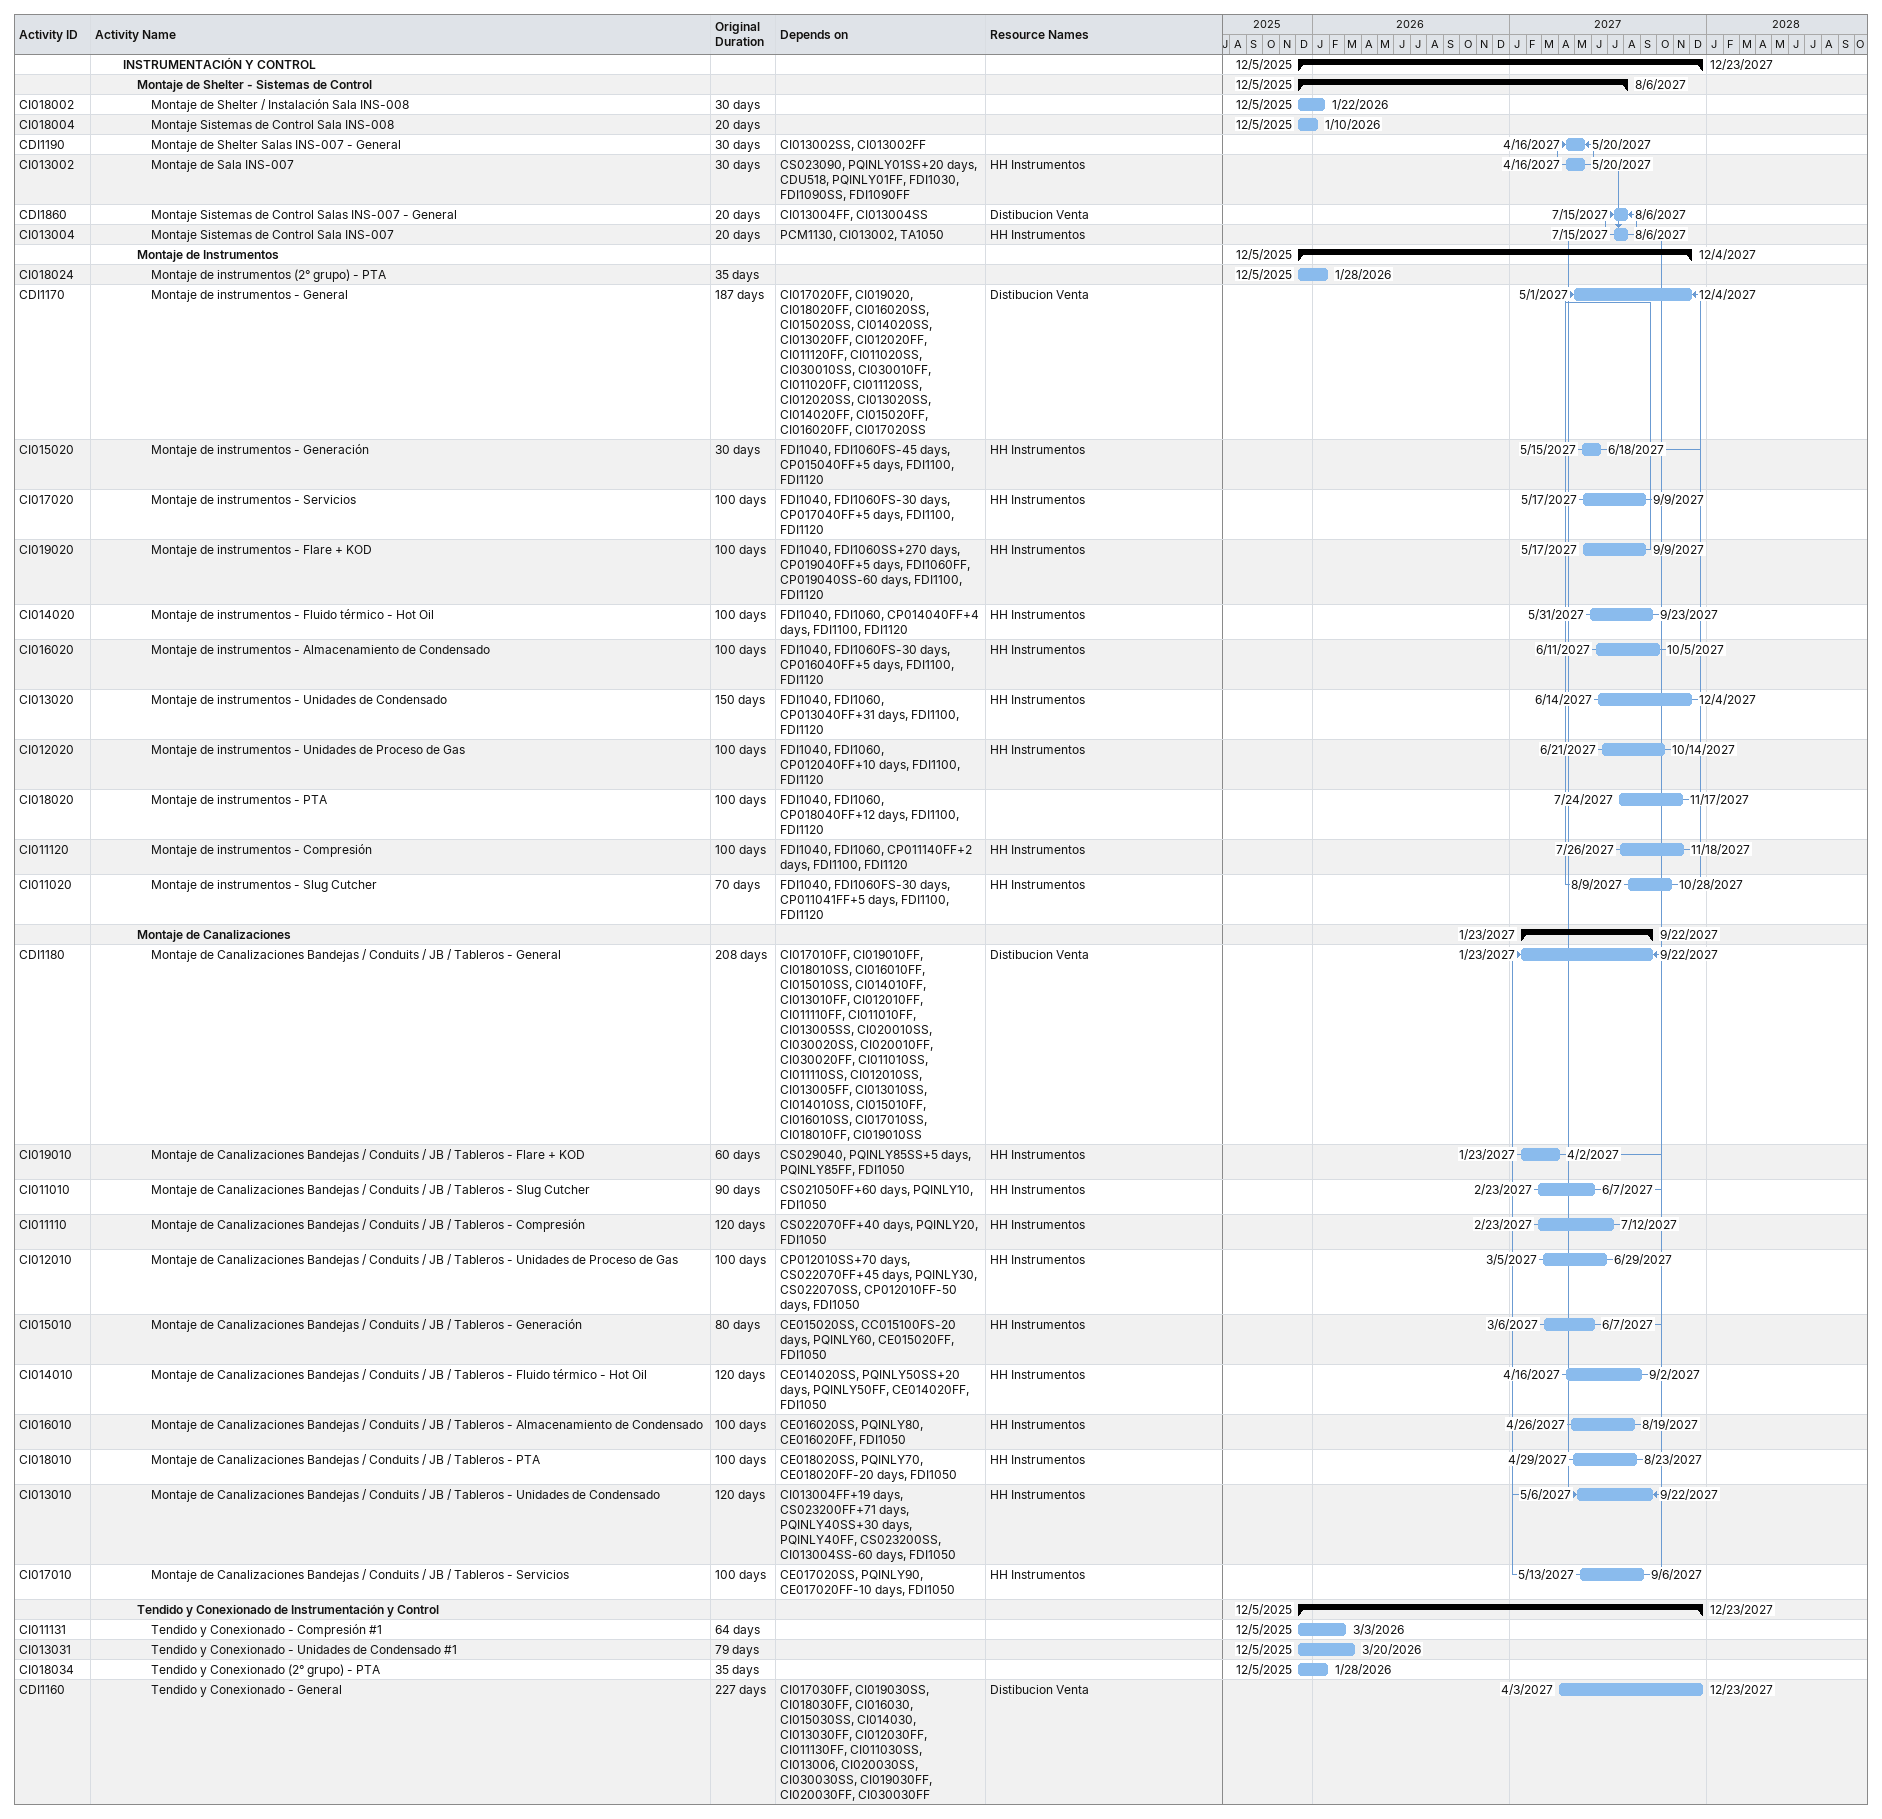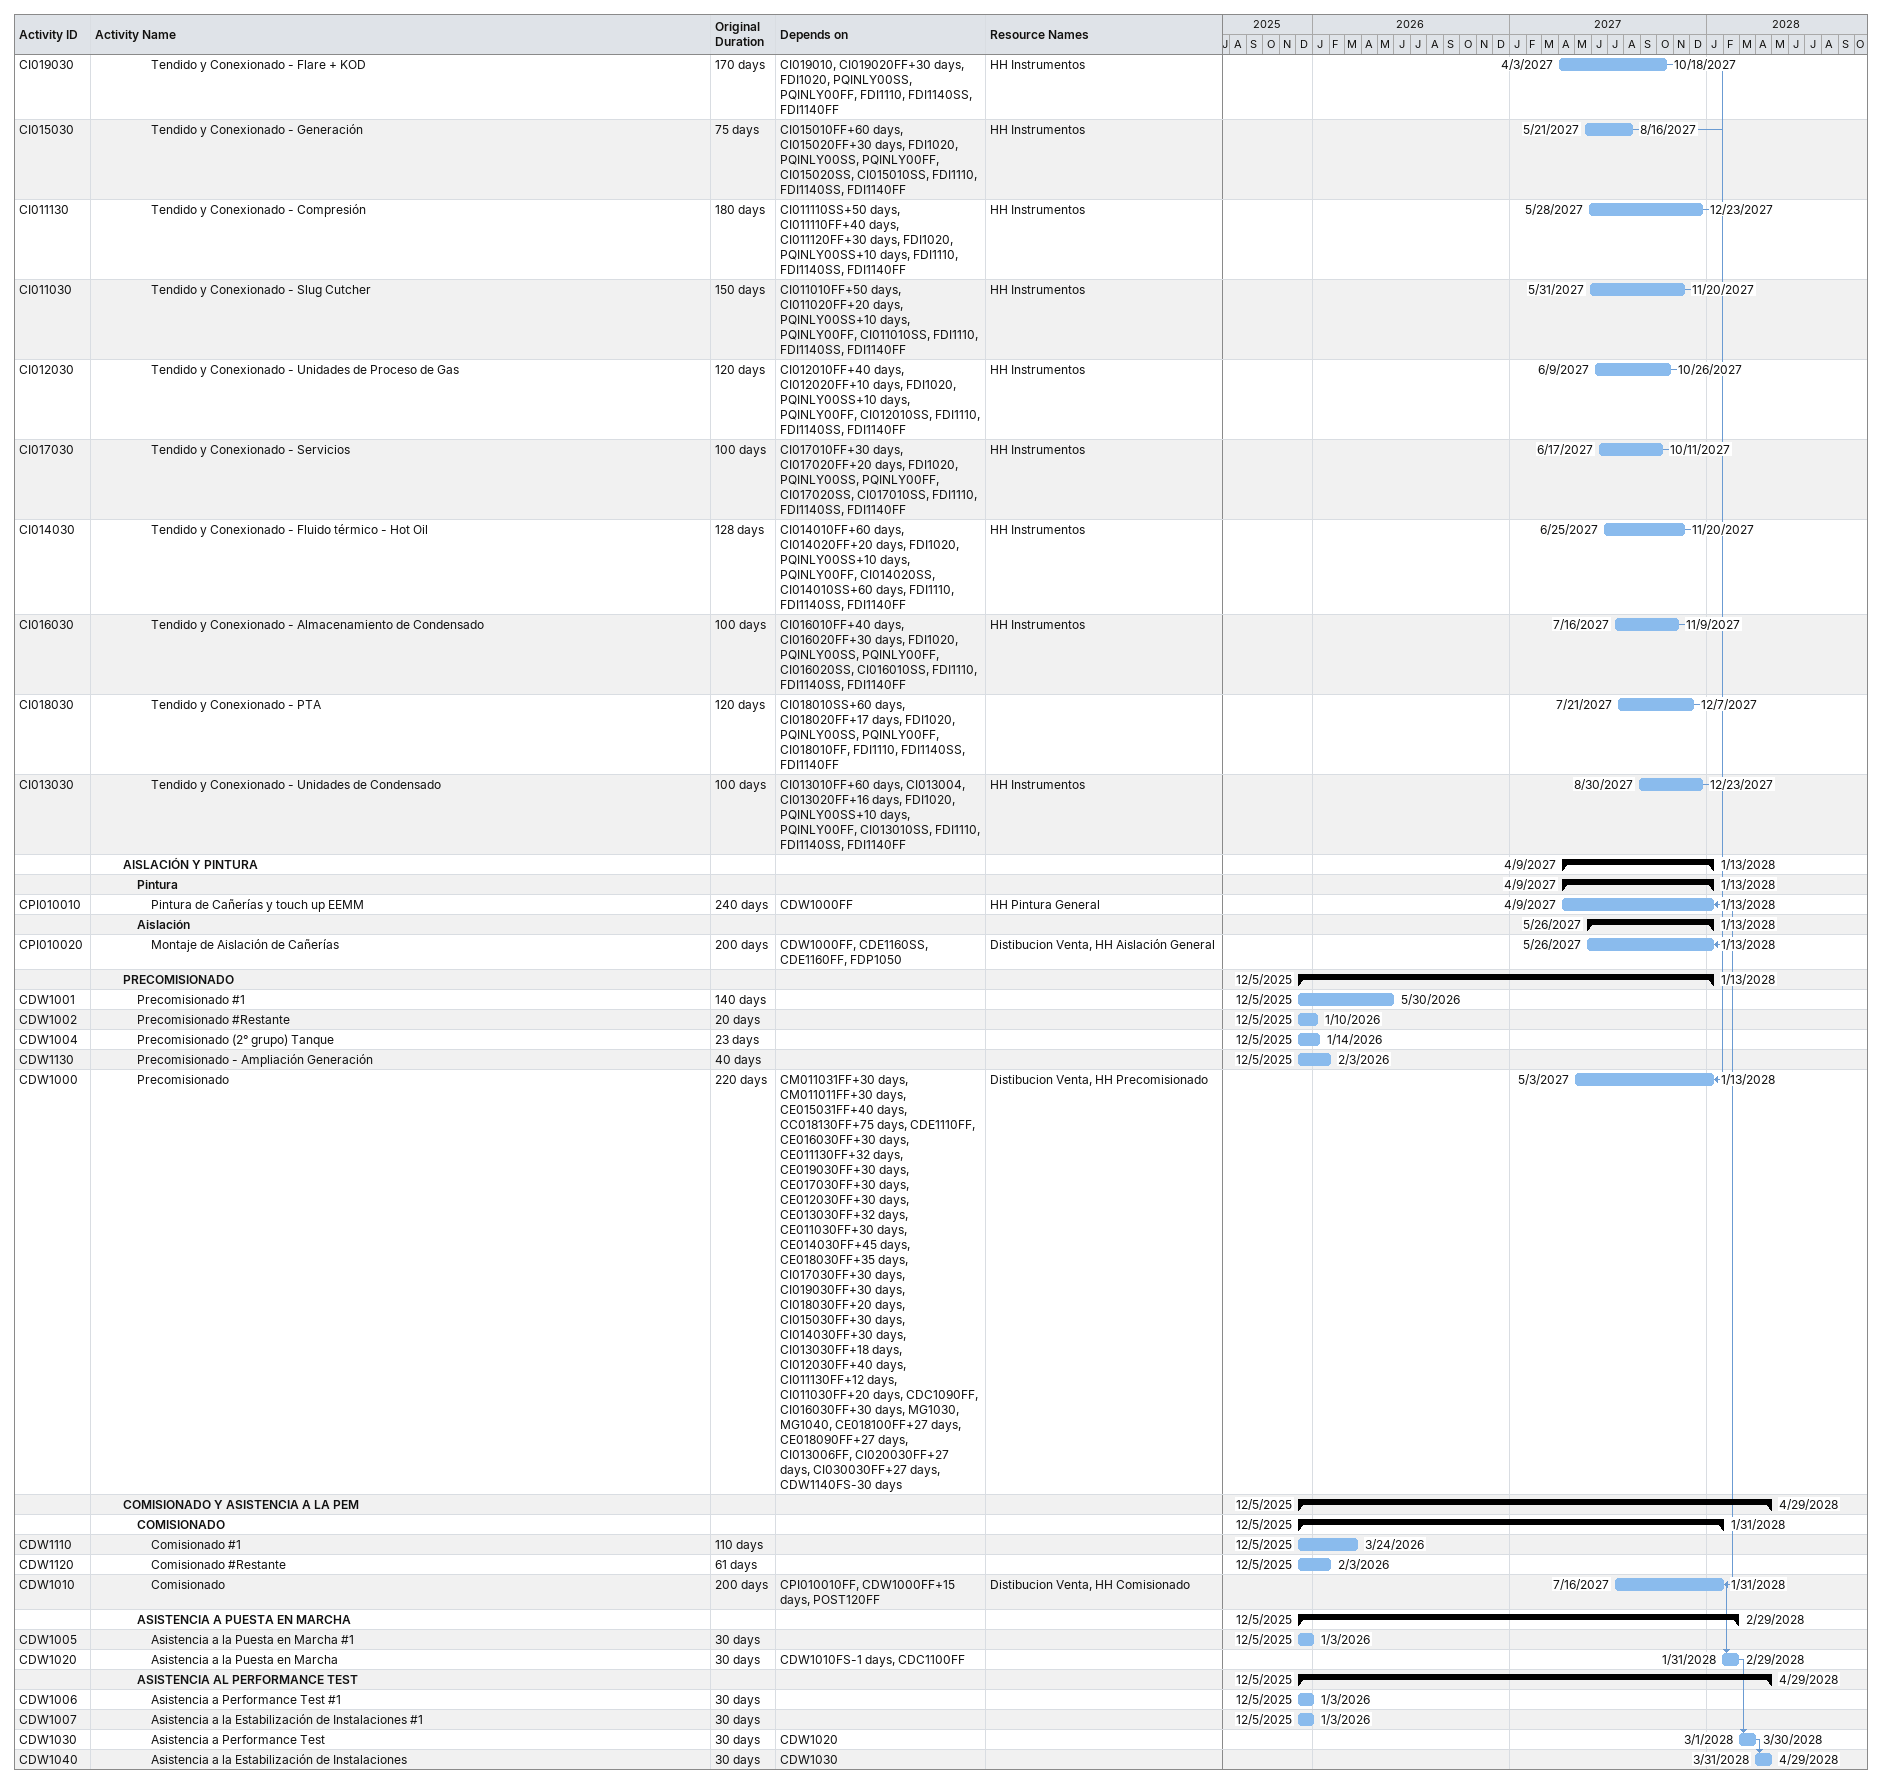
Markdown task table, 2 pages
| ID | Level | Task | Original duration | Start | Finish | Predecessors | Resources |
|---|---|---|---|---|---|---|---|
|  | 3 | **INSTRUMENTACIÓN Y CONTROL** |  | 2025-12-05 | 2027-12-23 |  |  |
|  | 4 | **Montaje de Shelter - Sistemas de Control** |  | 2025-12-05 | 2027-08-06 |  |  |
| CI018002 | 5 | Montaje de Shelter / Instalación Sala INS-008 | 30d | 2025-12-05 | 2026-01-22 |  |  |
| CI018004 | 5 | Montaje Sistemas de Control Sala INS-008 | 20d | 2025-12-05 | 2026-01-10 |  |  |
| CDI1190 | 5 | Montaje de Shelter Salas INS-007 - General | 30d | 2027-04-16 | 2027-05-20 | CI013002SS, CI013002FF |  |
| CI013002 | 5 | Montaje de Sala INS-007 | 30d | 2027-04-16 | 2027-05-20 | CS023090, PQINLY01SS+20d, CDU518, PQINLY01FF, FDI1030, FDI1090SS, FDI1090FF | HH Instrumentos |
| CDI1860 | 5 | Montaje Sistemas de Control Salas INS-007 - General | 20d | 2027-07-15 | 2027-08-06 | CI013004FF, CI013004SS | Distibucion Venta |
| CI013004 | 5 | Montaje Sistemas de Control Sala INS-007 | 20d | 2027-07-15 | 2027-08-06 | PCM1130, CI013002, TA1050 | HH Instrumentos |
|  | 4 | **Montaje de Instrumentos** |  | 2025-12-05 | 2027-12-04 |  |  |
| CI018024 | 5 | Montaje de instrumentos (2° grupo) - PTA | 35d | 2025-12-05 | 2026-01-28 |  |  |
| CDI1170 | 5 | Montaje de instrumentos - General | 187d | 2027-05-01 | 2027-12-04 | CI017020FF, CI019020, CI018020FF, CI016020SS, CI015020SS, CI014020SS, CI013020FF, CI012020FF, CI011120FF, CI011020SS, CI030010SS, CI030010FF, CI011020FF, CI011120SS, CI012020SS, CI013020SS, CI014020FF, CI015020FF, CI016020FF, CI017020SS | Distibucion Venta |
| CI015020 | 5 | Montaje de instrumentos - Generación | 30d | 2027-05-15 | 2027-06-18 | FDI1040, FDI1060FS-45d, CP015040FF+5d, FDI1100, FDI1120 | HH Instrumentos |
| CI017020 | 5 | Montaje de instrumentos - Servicios | 100d | 2027-05-17 | 2027-09-09 | FDI1040, FDI1060FS-30d, CP017040FF+5d, FDI1100, FDI1120 | HH Instrumentos |
| CI019020 | 5 | Montaje de instrumentos - Flare + KOD | 100d | 2027-05-17 | 2027-09-09 | FDI1040, FDI1060SS+270d, CP019040FF+5d, FDI1060FF, CP019040SS-60d, FDI1100, FDI1120 | HH Instrumentos |
| CI014020 | 5 | Montaje de instrumentos - Fluido térmico - Hot Oil | 100d | 2027-05-31 | 2027-09-23 | FDI1040, FDI1060, CP014040FF+4d, FDI1100, FDI1120 | HH Instrumentos |
| CI016020 | 5 | Montaje de instrumentos - Almacenamiento de Condensado | 100d | 2027-06-11 | 2027-10-05 | FDI1040, FDI1060FS-30d, CP016040FF+5d, FDI1100, FDI1120 | HH Instrumentos |
| CI013020 | 5 | Montaje de instrumentos - Unidades de Condensado | 150d | 2027-06-14 | 2027-12-04 | FDI1040, FDI1060, CP013040FF+31d, FDI1100, FDI1120 | HH Instrumentos |
| CI012020 | 5 | Montaje de instrumentos - Unidades de Proceso de Gas | 100d | 2027-06-21 | 2027-10-14 | FDI1040, FDI1060, CP012040FF+10d, FDI1100, FDI1120 | HH Instrumentos |
| CI018020 | 5 | Montaje de instrumentos - PTA | 100d | 2027-07-24 | 2027-11-17 | FDI1040, FDI1060, CP018040FF+12d, FDI1100, FDI1120 |  |
| CI011120 | 5 | Montaje de instrumentos - Compresión | 100d | 2027-07-26 | 2027-11-18 | FDI1040, FDI1060, CP011140FF+2d, FDI1100, FDI1120 | HH Instrumentos |
| CI011020 | 5 | Montaje de instrumentos - Slug Cutcher | 70d | 2027-08-09 | 2027-10-28 | FDI1040, FDI1060FS-30d, CP011041FF+5d, FDI1100, FDI1120 | HH Instrumentos |
|  | 4 | **Montaje de Canalizaciones** |  | 2027-01-23 | 2027-09-22 |  |  |
| CDI1180 | 5 | Montaje de Canalizaciones Bandejas / Conduits / JB / Tableros - General | 208d | 2027-01-23 | 2027-09-22 | CI017010FF, CI019010FF, CI018010SS, CI016010FF, CI015010SS, CI014010FF, CI013010FF, CI012010FF, CI011110FF, CI011010FF, CI013005SS, CI020010SS, CI030020SS, CI020010FF, CI030020FF, CI011010SS, CI011110SS, CI012010SS, CI013005FF, CI013010SS, CI014010SS, CI015010FF, CI016010SS, CI017010SS, CI018010FF, CI019010SS | Distibucion Venta |
| CI019010 | 5 | Montaje de Canalizaciones Bandejas / Conduits / JB / Tableros - Flare + KOD | 60d | 2027-01-23 | 2027-04-02 | CS029040, PQINLY85SS+5d, PQINLY85FF, FDI1050 | HH Instrumentos |
| CI011010 | 5 | Montaje de Canalizaciones Bandejas / Conduits / JB / Tableros - Slug Cutcher | 90d | 2027-02-23 | 2027-06-07 | CS021050FF+60d, PQINLY10, FDI1050 | HH Instrumentos |
| CI011110 | 5 | Montaje de Canalizaciones Bandejas / Conduits / JB / Tableros - Compresión | 120d | 2027-02-23 | 2027-07-12 | CS022070FF+40d, PQINLY20, FDI1050 | HH Instrumentos |
| CI012010 | 5 | Montaje de Canalizaciones Bandejas / Conduits / JB / Tableros - Unidades de Proceso de Gas | 100d | 2027-03-05 | 2027-06-29 | CP012010SS+70d, CS022070FF+45d, PQINLY30, CS022070SS, CP012010FF-50d, FDI1050 | HH Instrumentos |
| CI015010 | 5 | Montaje de Canalizaciones Bandejas / Conduits / JB / Tableros - Generación | 80d | 2027-03-06 | 2027-06-07 | CE015020SS, CC015100FS-20d, PQINLY60, CE015020FF, FDI1050 | HH Instrumentos |
| CI014010 | 5 | Montaje de Canalizaciones Bandejas / Conduits / JB / Tableros - Fluido térmico - Hot Oil | 120d | 2027-04-16 | 2027-09-02 | CE014020SS, PQINLY50SS+20d, PQINLY50FF, CE014020FF, FDI1050 | HH Instrumentos |
| CI016010 | 5 | Montaje de Canalizaciones Bandejas / Conduits / JB / Tableros - Almacenamiento de Condensado | 100d | 2027-04-26 | 2027-08-19 | CE016020SS, PQINLY80, CE016020FF, FDI1050 | HH Instrumentos |
| CI018010 | 5 | Montaje de Canalizaciones Bandejas / Conduits / JB / Tableros - PTA | 100d | 2027-04-29 | 2027-08-23 | CE018020SS, PQINLY70, CE018020FF-20d, FDI1050 | HH Instrumentos |
| CI013010 | 5 | Montaje de Canalizaciones Bandejas / Conduits / JB / Tableros - Unidades de Condensado | 120d | 2027-05-06 | 2027-09-22 | CI013004FF+19d, CS023200FF+71d, PQINLY40SS+30d, PQINLY40FF, CS023200SS, CI013004SS-60d, FDI1050 | HH Instrumentos |
| CI017010 | 5 | Montaje de Canalizaciones Bandejas / Conduits / JB / Tableros - Servicios | 100d | 2027-05-13 | 2027-09-06 | CE017020SS, PQINLY90, CE017020FF-10d, FDI1050 | HH Instrumentos |
|  | 4 | **Tendido y Conexionado de Instrumentación y Control** |  | 2025-12-05 | 2027-12-23 |  |  |
| CI011131 | 5 | Tendido y Conexionado - Compresión #1 | 64d | 2025-12-05 | 2026-03-03 |  |  |
| CI013031 | 5 | Tendido y Conexionado - Unidades de Condensado #1 | 79d | 2025-12-05 | 2026-03-20 |  |  |
| CI018034 | 5 | Tendido y Conexionado (2° grupo) - PTA | 35d | 2025-12-05 | 2026-01-28 |  |  |
| CDI1160 | 5 | Tendido y Conexionado - General | 227d | 2027-04-03 | 2027-12-23 | CI017030FF, CI019030SS, CI018030FF, CI016030, CI015030SS, CI014030, CI013030FF, CI012030FF, CI011130FF, CI011030SS, CI013006, CI020030SS, CI030030SS, CI019030FF, CI020030FF, CI030030FF | Distibucion Venta |
| CI019030 | 5 | Tendido y Conexionado - Flare + KOD | 170d | 2027-04-03 | 2027-10-18 | CI019010, CI019020FF+30d, FDI1020, PQINLY00SS, PQINLY00FF, FDI1110, FDI1140SS, FDI1140FF | HH Instrumentos |
| CI015030 | 5 | Tendido y Conexionado - Generación | 75d | 2027-05-21 | 2027-08-16 | CI015010FF+60d, CI015020FF+30d, FDI1020, PQINLY00SS, PQINLY00FF, CI015020SS, CI015010SS, FDI1110, FDI1140SS, FDI1140FF | HH Instrumentos |
| CI011130 | 5 | Tendido y Conexionado - Compresión | 180d | 2027-05-28 | 2027-12-23 | CI011110SS+50d, CI011110FF+40d, CI011120FF+30d, FDI1020, PQINLY00SS+10d, FDI1110, FDI1140SS, FDI1140FF | HH Instrumentos |
| CI011030 | 5 | Tendido y Conexionado - Slug Cutcher | 150d | 2027-05-31 | 2027-11-20 | CI011010FF+50d, CI011020FF+20d, PQINLY00SS+10d, PQINLY00FF, CI011010SS, FDI1110, FDI1140SS, FDI1140FF | HH Instrumentos |
| CI012030 | 5 | Tendido y Conexionado - Unidades de Proceso de Gas | 120d | 2027-06-09 | 2027-10-26 | CI012010FF+40d, CI012020FF+10d, FDI1020, PQINLY00SS+10d, PQINLY00FF, CI012010SS, FDI1110, FDI1140SS, FDI1140FF | HH Instrumentos |
| CI017030 | 5 | Tendido y Conexionado - Servicios | 100d | 2027-06-17 | 2027-10-11 | CI017010FF+30d, CI017020FF+20d, FDI1020, PQINLY00SS, PQINLY00FF, CI017020SS, CI017010SS, FDI1110, FDI1140SS, FDI1140FF | HH Instrumentos |
| CI014030 | 5 | Tendido y Conexionado - Fluido térmico - Hot Oil | 128d | 2027-06-25 | 2027-11-20 | CI014010FF+60d, CI014020FF+20d, FDI1020, PQINLY00SS+10d, PQINLY00FF, CI014020SS, CI014010SS+60d, FDI1110, FDI1140SS, FDI1140FF | HH Instrumentos |
| CI016030 | 5 | Tendido y Conexionado - Almacenamiento de Condensado | 100d | 2027-07-16 | 2027-11-09 | CI016010FF+40d, CI016020FF+30d, FDI1020, PQINLY00SS, PQINLY00FF, CI016020SS, CI016010SS, FDI1110, FDI1140SS, FDI1140FF | HH Instrumentos |
| CI018030 | 5 | Tendido y Conexionado - PTA | 120d | 2027-07-21 | 2027-12-07 | CI018010SS+60d, CI018020FF+17d, FDI1020, PQINLY00SS, PQINLY00FF, CI018010FF, FDI1110, FDI1140SS, FDI1140FF |  |
| CI013030 | 5 | Tendido y Conexionado - Unidades de Condensado | 100d | 2027-08-30 | 2027-12-23 | CI013010FF+60d, CI013004, CI013020FF+16d, FDI1020, PQINLY00SS+10d, PQINLY00FF, CI013010SS, FDI1110, FDI1140SS, FDI1140FF | HH Instrumentos |
|  | 3 | **AISLACIÓN Y PINTURA** |  | 2027-04-09 | 2028-01-13 |  |  |
|  | 4 | **Pintura** |  | 2027-04-09 | 2028-01-13 |  |  |
| CPI010010 | 5 | Pintura de Cañerías y touch up EEMM | 240d | 2027-04-09 | 2028-01-13 | CDW1000FF | HH Pintura General |
|  | 4 | **Aislación** |  | 2027-05-26 | 2028-01-13 |  |  |
| CPI010020 | 5 | Montaje de Aislación de Cañerías | 200d | 2027-05-26 | 2028-01-13 | CDW1000FF, CDE1160SS, CDE1160FF, FDP1050 | Distibucion Venta, HH Aislación General |
|  | 3 | **PRECOMISIONADO** |  | 2025-12-05 | 2028-01-13 |  |  |
| CDW1001 | 4 | Precomisionado #1 | 140d | 2025-12-05 | 2026-05-30 |  |  |
| CDW1002 | 4 | Precomisionado #Restante | 20d | 2025-12-05 | 2026-01-10 |  |  |
| CDW1004 | 4 | Precomisionado (2° grupo) Tanque | 23d | 2025-12-05 | 2026-01-14 |  |  |
| CDW1130 | 4 | Precomisionado - Ampliación Generación | 40d | 2025-12-05 | 2026-02-03 |  |  |
| CDW1000 | 4 | Precomisionado | 220d | 2027-05-03 | 2028-01-13 | CM011031FF+30d, CM011011FF+30d, CE015031FF+40d, CC018130FF+75d, CDE1110FF, CE016030FF+30d, CE011130FF+32d, CE019030FF+30d, CE017030FF+30d, CE012030FF+30d, CE013030FF+32d, CE011030FF+30d, CE014030FF+45d, CE018030FF+35d, CI017030FF+30d, CI019030FF+30d, CI018030FF+20d, CI015030FF+30d, CI014030FF+30d, CI013030FF+18d, CI012030FF+40d, CI011130FF+12d, CI011030FF+20d, CDC1090FF, CI016030FF+30d, MG1030, MG1040, CE018100FF+27d, CE018090FF+27d, CI013006FF, CI020030FF+27d, CI030030FF+27d, CDW1140FS-30d | Distibucion Venta, HH Precomisionado |
|  | 3 | **COMISIONADO Y ASISTENCIA A LA PEM** |  | 2025-12-05 | 2028-04-29 |  |  |
|  | 4 | **COMISIONADO** |  | 2025-12-05 | 2028-01-31 |  |  |
| CDW1110 | 5 | Comisionado #1 | 110d | 2025-12-05 | 2026-03-24 |  |  |
| CDW1120 | 5 | Comisionado #Restante | 61d | 2025-12-05 | 2026-02-03 |  |  |
| CDW1010 | 5 | Comisionado | 200d | 2027-07-16 | 2028-01-31 | CPI010010FF, CDW1000FF+15d, POST120FF | Distibucion Venta, HH Comisionado |
|  | 4 | **ASISTENCIA A PUESTA EN MARCHA** |  | 2025-12-05 | 2028-02-29 |  |  |
| CDW1005 | 5 | Asistencia a la Puesta en Marcha #1 | 30d | 2025-12-05 | 2026-01-03 |  |  |
| CDW1020 | 5 | Asistencia a la Puesta en Marcha | 30d | 2028-01-31 | 2028-02-29 | CDW1010FS-1d, CDC1100FF |  |
|  | 4 | **ASISTENCIA AL PERFORMANCE TEST** |  | 2025-12-05 | 2028-04-29 |  |  |
| CDW1006 | 5 | Asistencia a Performance Test #1 | 30d | 2025-12-05 | 2026-01-03 |  |  |
| CDW1007 | 5 | Asistencia a la Estabilización de Instalaciones #1 | 30d | 2025-12-05 | 2026-01-03 |  |  |
| CDW1030 | 5 | Asistencia a Performance Test | 30d | 2028-03-01 | 2028-03-30 | CDW1020 |  |
| CDW1040 | 5 | Asistencia a la Estabilización de Instalaciones | 30d | 2028-03-31 | 2028-04-29 | CDW1030 |  |
